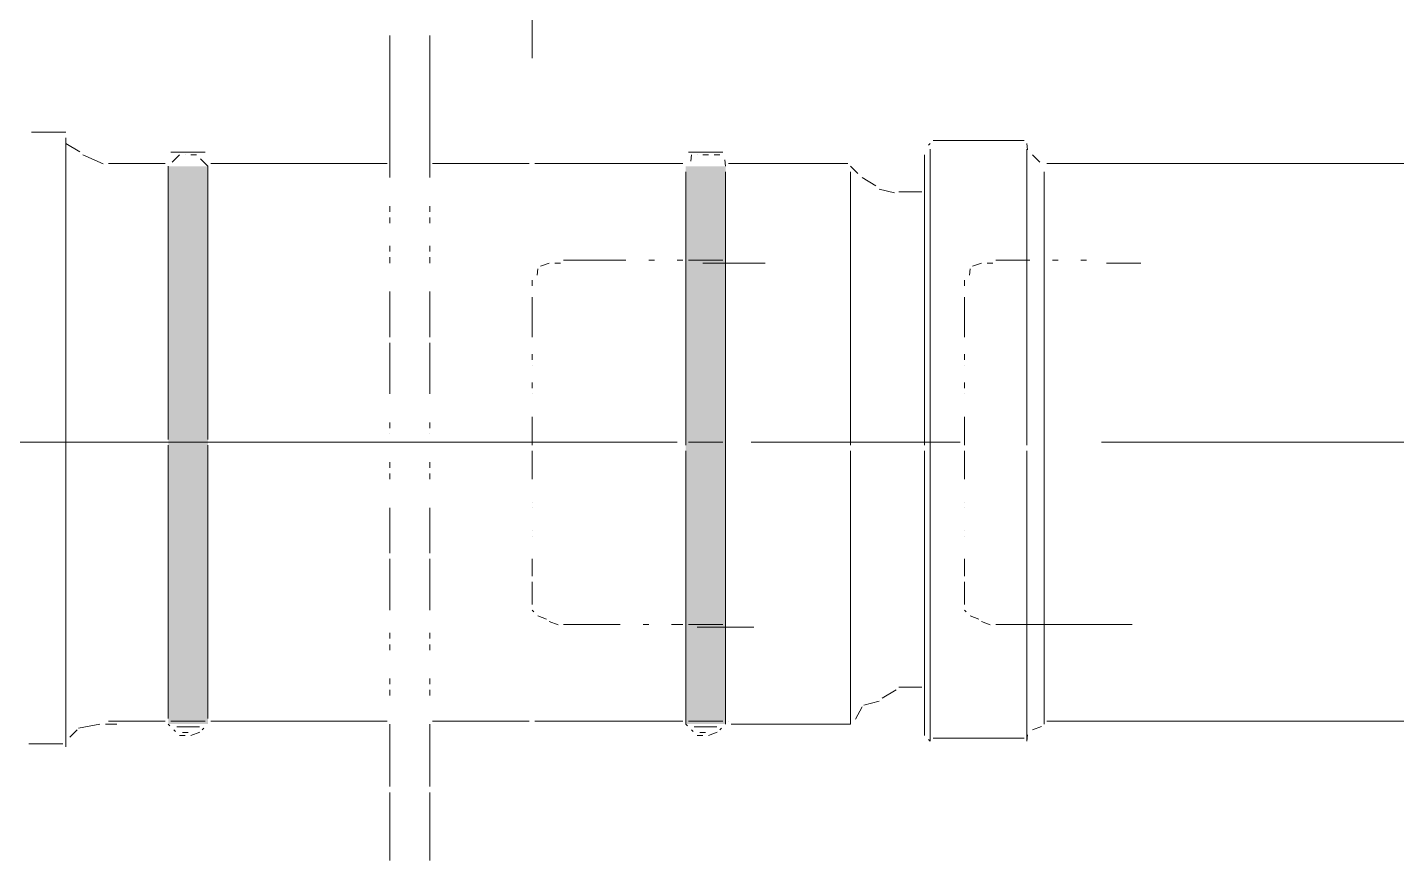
# Model space of a CAD drawing. Header units: millimetres. Extents: x 163705 to 1616509, y 81827 to 302547.
# Drawn here: x 195121.8 to 195429.2, y 145987.4 to 146174.3 of the extents above; entities that cross this region are included whole.
import ezdxf

# ---------------------------------------------------------------- set-up
doc = ezdxf.new("R2010")
doc.units = ezdxf.units.MM
doc.header["$LTSCALE"] = 10
doc.linetypes.add('CENTER2', pattern=[28.575, 19.05, -3.175, 3.175, -3.175])
doc.layers.add('1-中心线', color=1, linetype='CENTER2', lineweight=0)
doc.layers.add('1-设备轮廓', color=2, linetype='Continuous', lineweight=18)

# ---------------------------------------------------------------- blocks, each defined once
blk = doc.blocks.new('2PG0806-俯视图')
h = blk.add_hatch(color=256)
h.dxf.hatch_style = 1
h.paths.add_polyline_path([(1793.95, 1886.52), (1856.51, 1886.52), (1856.51, 1895.45)])
h = blk.add_hatch(color=256)
h.dxf.hatch_style = 1
h.paths.add_polyline_path([(1793.95, 1886.52), (1793.95, 1895.45), (1856.51, 1895.45)])
h = blk.add_hatch(color=256)
h.dxf.hatch_style = 1
h.paths.add_polyline_path([(1856.51, 1886.52), (1919.08, 1886.52), (1919.08, 1895.45)])
h = blk.add_hatch(color=256)
h.dxf.hatch_style = 1
h.paths.add_polyline_path([(1856.51, 1886.52), (1856.51, 1895.45), (1919.08, 1895.45)])
h = blk.add_hatch(color=256)
h.dxf.hatch_style = 1
h.paths.add_polyline_path([(1793.95, 1770.32), (1815.65, 1770.32), (1815.65, 1779.26)])
h = blk.add_hatch(color=256)
h.dxf.hatch_style = 1
h.paths.add_polyline_path([(1793.95, 1770.32), (1793.95, 1779.26), (1815.65, 1779.26)])
h = blk.add_hatch(color=256)
h.dxf.hatch_style = 1
h.paths.add_polyline_path([(1815.65, 1770.32), (1856.51, 1770.32), (1856.51, 1779.26)])
h = blk.add_hatch(color=256)
h.dxf.hatch_style = 1
h.paths.add_polyline_path([(1815.65, 1770.32), (1815.65, 1779.26), (1856.51, 1779.26)])
h = blk.add_hatch(color=256)
h.dxf.hatch_style = 1
h.paths.add_polyline_path([(1856.51, 1770.32), (1897.37, 1770.32), (1897.37, 1779.26)])
h = blk.add_hatch(color=256)
h.dxf.hatch_style = 1
h.paths.add_polyline_path([(1856.51, 1770.32), (1856.51, 1779.26), (1897.37, 1779.26)])
h = blk.add_hatch(color=256)
h.dxf.hatch_style = 1
h.paths.add_polyline_path([(1897.37, 1770.32), (1919.08, 1770.32), (1919.08, 1779.26)])
h = blk.add_hatch(color=256)
h.dxf.hatch_style = 1
h.paths.add_polyline_path([(1897.37, 1770.32), (1897.37, 1779.26), (1919.08, 1779.26)])
for p, q in [((1789.48, 1926.74), (1789.48, 1919.07)), ((1926.74, 1918.44), (1926.74, 1926.1)), ((1788.84, 1918.44), (1925.46, 1918.44)), ((1857.15, 1920.35), (1857.15, 1888.43)), ((1924.18, 1918.44), (1922.34, 1915.32)), ((1926.74, 1918.44), (1926.74, 1918.44)), ((1792.67, 1915.88), (1791.02, 1917.53)), ((1792.67, 1915.88), (1792.67, 1915.88)), ((1793.95, 1910.78), (1792.98, 1915.57)), ((1921.63, 1914.61), (1919.65, 1910.07)), ((1921.63, 1914.61), (1921.63, 1914.61)), ((1793.95, 1910.78), (1793.95, 1910.78)), ((1793.95, 1906.94), (1793.95, 1909.5)), ((1794.58, 1908.86), (1794.58, 1896.09)), ((1919.71, 1908.86), (1919.71, 1896.09)), ((1792.67, 1894.18), (1792.3, 1893.8)), ((1792.67, 1894.18), (1792.67, 1894.18)), ((1793.95, 1895.45), (1793.57, 1895.08)), ((1794.58, 1894.82), (1794.58, 1887.15)), ((1794.58, 1894.82), (1794.58, 1888.43)), ((1856.51, 1895.45), (1795.22, 1895.45)), ((1857.15, 1894.82), (1857.15, 1887.15)), ((1857.15, 1894.82), (1857.15, 1887.15)), ((1919.08, 1895.45), (1857.79, 1895.45)), ((1921.63, 1892.9), (1919.98, 1894.55)), ((1922.27, 1894.82), (1922.27, 1887.15)), ((1791.39, 1892.9), (1791.39, 1892.9)), ((1791.39, 1892.9), (1791.39, 1891.62)), ((1792.03, 1892.26), (1792.03, 1890.98)), ((1793.31, 1893.54), (1793.31, 1888.43)), ((1793.31, 1893.54), (1793.31, 1890.98)), ((1921.63, 1892.9), (1921.63, 1892.9)), ((1921.63, 1891.62), (1921.63, 1891.62)), ((1921.63, 1891.62), (1921.63, 1891.62)), ((1922.27, 1892.26), (1922.27, 1887.15)), ((1922.27, 1892.26), (1922.27, 1889.71)), ((1791.39, 1890.35), (1791.39, 1890.35)), ((1791.39, 1890.35), (1792.09, 1888.37)), ((1792.67, 1887.79), (1792.67, 1887.79)), ((1792.67, 1887.79), (1793.04, 1887.42)), ((1919.08, 1886.52), (1920.72, 1888.17)), ((1921.63, 1889.07), (1921.63, 1890.35)), ((1921.63, 1889.07), (1921.63, 1889.07)), ((1794.58, 1885.88), (1794.58, 1846.3)), ((1856.51, 1886.52), (1795.22, 1886.52)), ((1919.08, 1886.52), (1857.79, 1886.52)), ((1919.71, 1885.88), (1919.71, 1846.3)), ((1857.15, 1880.77), (1857.15, 1875.66)), ((1857.15, 1868), (1857.15, 1837.36)), ((1763.3, 1845.66), (1778.62, 1845.66)), ((1779.9, 1845.66), (1793.95, 1845.66)), ((1800.33, 1845.66), (1801.61, 1845.66)), ((1802.88, 1845.66), (1804.16, 1845.66)), ((1810.54, 1845.66), (1811.82, 1845.66)), ((1813.1, 1845.66), (1814.38, 1845.66)), ((1819.48, 1845.66), (1830.97, 1845.66)), ((1832.25, 1845.66), (1842.47, 1845.66)), ((1848.85, 1845.66), (1850.13, 1845.66)), ((1851.4, 1845.66), (1852.68, 1845.66)), ((1859.06, 1845.66), (1859.06, 1845.66)), ((1860.34, 1845.66), (1861.62, 1845.66)), ((1868, 1845.66), (1879.49, 1845.66)), ((1880.77, 1845.66), (1890.98, 1845.66)), ((1897.37, 1845.66), (1898.65, 1845.66)), ((1899.92, 1845.66), (1901.2, 1845.66)), ((1906.31, 1845.66), (1907.58, 1845.66)), ((1908.86, 1845.66), (1910.14, 1845.66)), ((1916.52, 1845.66), (1948.44, 1845.66)), ((1763.3, 1836.72), (1778.62, 1836.72)), ((1779.9, 1836.72), (1793.95, 1836.72)), ((1794.58, 1836.08), (1794.58, 1814.38)), ((1800.33, 1836.72), (1801.61, 1836.72)), ((1802.88, 1836.72), (1804.16, 1836.72)), ((1810.54, 1836.72), (1811.82, 1836.72)), ((1813.1, 1836.72), (1814.38, 1836.72)), ((1819.48, 1836.72), (1830.97, 1836.72)), ((1832.25, 1836.72), (1842.47, 1836.72)), ((1848.85, 1836.72), (1850.13, 1836.72)), ((1851.4, 1836.72), (1852.68, 1836.72)), ((1859.06, 1836.72), (1859.06, 1836.72)), ((1860.34, 1836.72), (1861.62, 1836.72)), ((1868, 1836.72), (1879.49, 1836.72)), ((1880.77, 1836.72), (1890.98, 1836.72)), ((1897.37, 1836.72), (1898.65, 1836.72)), ((1899.92, 1836.72), (1901.2, 1836.72)), ((1906.31, 1836.72), (1907.58, 1836.72)), ((1908.86, 1836.72), (1910.14, 1836.72)), ((1916.52, 1836.72), (1948.44, 1836.72)), ((1919.71, 1836.08), (1919.71, 1814.38)), ((1857.15, 1829.7), (1857.15, 1824.59)), ((1857.15, 1816.93), (1857.15, 1786.28)), ((1819.48, 1813.74), (1819.11, 1813.36)), ((1819.48, 1813.74), (1819.48, 1813.74)), ((1822.04, 1813.74), (1820.76, 1813.74)), ((1822.04, 1813.74), (1825.87, 1813.74)), ((1827.14, 1813.74), (1830.97, 1813.74)), ((1836.08, 1813.74), (1836.08, 1813.74)), ((1837.36, 1813.74), (1837.36, 1813.74)), ((1842.47, 1813.74), (1842.47, 1813.74)), ((1843.74, 1813.74), (1843.74, 1813.74)), ((1848.85, 1813.74), (1855.23, 1813.74)), ((1856.51, 1813.74), (1862.89, 1813.74)), ((1868, 1813.74), (1868, 1813.74)), ((1869.28, 1813.74), (1870.56, 1813.74)), ((1874.39, 1813.74), (1874.39, 1813.74)), ((1875.66, 1813.74), (1876.94, 1813.74)), ((1880.77, 1813.74), (1889.71, 1813.74)), ((1893.54, 1813.74), (1892.26, 1813.74)), ((1893.54, 1813.74), (1893.54, 1813.74)), ((1943.33, 1813.74), (2044.2, 1813.74)), ((1794.58, 1813.1), (1794.58, 1779.9)), ((1818.21, 1812.46), (1817.5, 1810.48)), ((1818.21, 1812.46), (1818.21, 1812.46)), ((1896.09, 1812.46), (1894.68, 1812.6)), ((1896.09, 1812.46), (1896.09, 1812.46)), ((1897.37, 1809.91), (1896.67, 1811.89)), ((1919.71, 1813.1), (1919.71, 1779.9)), ((1816.93, 1809.91), (1816.23, 1807.93)), ((1816.93, 1809.91), (1816.93, 1809.91)), ((1897.37, 1809.91), (1897.37, 1809.91)), ((1897.37, 1807.35), (1897.37, 1808.63)), ((1816.29, 1806.71), (1816.29, 1793.95)), ((1898.01, 1806.71), (1898.01, 1792.67)), ((1816.29, 1788.84), (1816.29, 1787.56)), ((1898.01, 1787.56), (1898.01, 1786.28)), ((1816.29, 1782.45), (1816.29, 1779.9)), ((1898.01, 1781.18), (1898.01, 1779.9)), ((1792.67, 1777.99), (1792.3, 1777.61)), ((1792.67, 1777.99), (1792.67, 1777.99)), ((1793.31, 1777.35), (1793.31, 1772.24)), ((1793.31, 1777.35), (1793.31, 1774.79)), ((1793.95, 1779.26), (1793.57, 1778.89)), ((1793.95, 1779.26), (1855.23, 1779.26)), ((1794.58, 1778.62), (1794.58, 1770.96)), ((1794.58, 1778.62), (1794.58, 1772.24)), ((1816.29, 1778.62), (1816.29, 1770.96)), ((1816.29, 1778.62), (1816.29, 1770.96)), ((1856.51, 1779.26), (1917.8, 1779.26)), ((1857.15, 1778.62), (1857.15, 1770.96)), ((1857.15, 1778.62), (1857.15, 1770.96)), ((1857.15, 1778.62), (1857.15, 1773.52)), ((1898.01, 1778.62), (1898.01, 1770.96)), ((1898.01, 1778.62), (1898.01, 1770.96)), ((1921.63, 1777.99), (1920.21, 1778.12)), ((1921.63, 1777.99), (1921.63, 1777.99)), ((1922.27, 1778.62), (1922.27, 1770.96)), ((1922.27, 1777.35), (1922.27, 1770.96)), ((1922.27, 1777.35), (1922.27, 1772.24)), ((1791.39, 1776.71), (1791.39, 1776.71)), ((1791.39, 1776.71), (1791.39, 1775.43)), ((1791.39, 1774.15), (1791.39, 1774.15)), ((1791.39, 1774.15), (1792.09, 1772.18)), ((1792.03, 1776.07), (1792.03, 1774.79)), ((1815.65, 1776.71), (1815.65, 1763.94)), ((1897.37, 1775.43), (1897.37, 1761.39)), ((1921.63, 1776.71), (1921.63, 1776.71)), ((1921.63, 1776.71), (1921.63, 1776.71)), ((1921.63, 1774.15), (1921.63, 1775.43)), ((1921.63, 1774.15), (1921.63, 1774.15)), ((1922.27, 1776.07), (1922.27, 1772.24)), ((1922.27, 1776.07), (1922.27, 1774.79)), ((1792.67, 1771.6), (1792.67, 1771.6)), ((1792.67, 1771.6), (1793.04, 1771.23)), ((1921.63, 1771.6), (1921.63, 1772.88)), ((1921.63, 1771.6), (1921.63, 1771.6)), ((1793.95, 1770.32), (1793.95, 1770.32)), ((1793.95, 1770.32), (1917.8, 1770.32)), ((1793.95, 1742.23), (1793.95, 1769.05)), ((1794.58, 1769.69), (1794.58, 1769.69)), ((1919.08, 1770.32), (1920.49, 1770.46)), ((1919.71, 1769.69), (1919.71, 1769.69)), ((1919.71, 1769.69), (1919.71, 1742.87)), ((1857.15, 1764.58), (1857.15, 1733.93)), ((1793.95, 1742.23), (1855.23, 1742.23)), ((1797.78, 1739.68), (1795.01, 1741.17)), ((1856.51, 1742.23), (1917.8, 1742.23)), ((1919.08, 1742.23), (1917.43, 1740.59)), ((1797.78, 1739.68), (1797.78, 1739.68)), ((1799.05, 1735.85), (1798.18, 1739.28)), ((1916.52, 1739.68), (1914.68, 1736.56)), ((1916.52, 1739.68), (1916.52, 1739.68)), ((1799.05, 1735.85), (1799.05, 1735.85)), ((1801.61, 1732.02), (1799.77, 1735.14)), ((1913.97, 1735.85), (1913.1, 1732.42)), ((1913.97, 1735.85), (1913.97, 1735.85)), ((1802.25, 1731.38), (1802.25, 1726.27)), ((1913.33, 1731.38), (1913.33, 1726.27)), ((1790.12, 1724.36), (1790.49, 1724.73)), ((1791.39, 1725.64), (1855.23, 1725.64)), ((1856.51, 1725.64), (1921.63, 1725.64)), ((1924.18, 1724.36), (1923.81, 1724.73)), ((1790.12, 1724.36), (1922.91, 1724.36)), ((1790.12, 1724.36), (1790.12, 1724.36)), ((1790.75, 1723.72), (1790.75, 1703.29)), ((1801.61, 1724.36), (1855.23, 1724.36)), ((1856.51, 1724.36), (1911.41, 1724.36)), ((1924.18, 1724.36), (1924.18, 1724.36)), ((1924.82, 1723.72), (1924.82, 1703.29)), ((1818.21, 1715.42), (1817.5, 1713.44)), ((1818.21, 1715.42), (1818.21, 1715.42)), ((1819.48, 1716.7), (1819.11, 1716.33)), ((1819.48, 1716.7), (1819.48, 1716.7)), ((1822.04, 1716.7), (1820.76, 1716.7)), ((1822.04, 1716.7), (1825.87, 1716.7)), ((1827.14, 1716.7), (1830.97, 1716.7)), ((1836.08, 1716.7), (1836.08, 1716.7)), ((1837.36, 1716.7), (1837.36, 1716.7)), ((1842.47, 1716.7), (1842.47, 1716.7)), ((1843.74, 1716.7), (1843.74, 1716.7)), ((1848.85, 1716.7), (1855.23, 1716.7)), ((1856.51, 1716.7), (1862.89, 1716.7)), ((1868, 1716.7), (1868, 1716.7)), ((1869.28, 1716.7), (1870.56, 1716.7)), ((1874.39, 1716.7), (1874.39, 1716.7)), ((1875.66, 1716.7), (1876.94, 1716.7)), ((1880.77, 1716.7), (1889.71, 1716.7)), ((1893.54, 1716.7), (1892.26, 1716.7)), ((1893.54, 1716.7), (1893.54, 1716.7)), ((1896.09, 1715.42), (1894.68, 1715.56)), ((1896.09, 1715.42), (1896.09, 1715.42)), ((1816.93, 1712.87), (1816.23, 1710.89)), ((1816.93, 1712.87), (1816.93, 1712.87)), ((1897.37, 1712.87), (1896.67, 1714.85)), ((1897.37, 1712.87), (1897.37, 1712.87)), ((1816.29, 1709.67), (1816.29, 1679.03)), ((1897.37, 1710.31), (1897.37, 1711.59)), ((1898.01, 1709.67), (1898.01, 1702.01)), ((1790.12, 1702.65), (1791.53, 1702.51)), ((1790.12, 1702.65), (1855.23, 1702.65)), ((1792.67, 1701.38), (1793.37, 1699.4)), ((1856.51, 1702.65), (1922.91, 1702.65)), ((1921.63, 1701.38), (1919.98, 1699.73)), ((1924.18, 1702.65), (1922.77, 1702.51)), ((1793.95, 1698.82), (1917.8, 1698.82)), ((1794.58, 1698.18), (1794.58, 1561.56)), ((1898.01, 1696.91), (1898.01, 1695.63)), ((1919.71, 1698.18), (1919.71, 1561.56)), ((1898.01, 1690.52), (1898.01, 1689.25)), ((1897.37, 1684.78), (1897.37, 1677.12))]:
    blk.add_line(p, q)
at = {"layer": '1-中心线'}
blk.add_line((1857.15, 2257.43), (1857.15, 1180.43), dxfattribs=at)
blk = doc.blocks.new('A$C1db492d9')
at = {"layer": '1-设备轮廓', "rotation": 90}
blk.add_blockref('2PG0806-俯视图', (5021.07, 564.46), dxfattribs=at)

msp = doc.modelspace()

# ---------------------------------------------------------------- block references
msp.add_blockref('A$C1db492d9', (192027.833, 143659.632))

doc.saveas('drawing.dxf')
